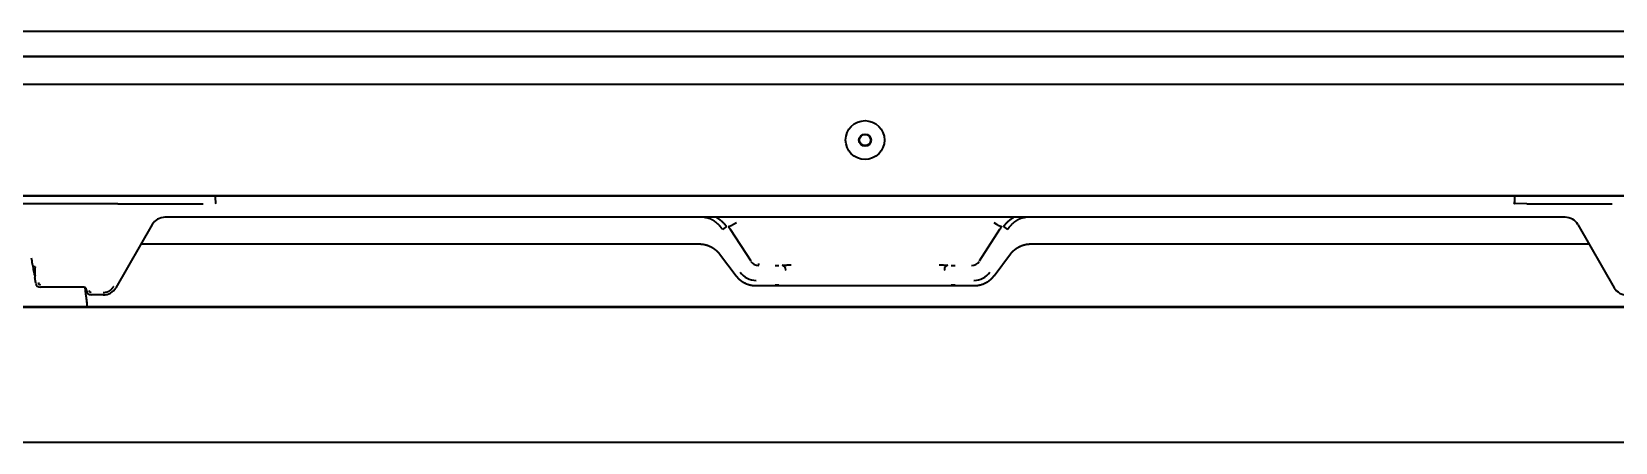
# Model space of a CAD drawing. Header units: inches. Extents: x 786 to 5755, y 618 to 5453.
# Drawn here: x 3652.4 to 3978.2, y 1340.1 to 1424.6 of the extents above; entities that cross this region are included whole.
import ezdxf

# ---------------------------------------------------------------- set-up
doc = ezdxf.new("R2010")
doc.units = ezdxf.units.IN
doc.layers.add('1', color=7, linetype='Continuous', true_color=0xffffff)
doc.layers.add('4', color=7, linetype='Continuous', true_color=0xffffff)

msp = doc.modelspace()

# ---------------------------------------------------------------- linework, layer by layer
at = {"layer": '1', "color": 7, "linetype": 'Continuous', "lineweight": 35}
for p, q in [((4254.25, 1424.64), (3454.9, 1424.64)), ((3495.92, 1419.6), (4151.86, 1419.6)), ((4200.14, 1413.72), (3454.9, 1413.72)), ((3822.74, 1402.23), (3822.74, 1402.27)), ((3508.16, 1390.9), (4200.21, 1390.9)), ((3508.17, 1390.82), (4161.98, 1390.82)), ((3677.26, 1384.92), (3669.76, 1371.92)), ((3967.92, 1386.42), (3679.86, 1386.42)), ((3970.52, 1384.92), (3978.02, 1371.92)), ((3652.66, 1376.51), (3652.62, 1376.78)), ((3653.27, 1372.88), (3653.11, 1373.99)), ((3653.28, 1372.89), (3653.12, 1374.03)), ((3663.18, 1372.02), (3654.26, 1372.02)), ((3663.6, 1370.63), (3663.42, 1371.96)), ((3663.6, 1370.71), (3663.43, 1371.95)), ((3663.6, 1370.71), (3663.6, 1370.71)), ((3663.6, 1370.63), (3663.6, 1370.63)), ((3663.67, 1371.59), (3663.71, 1371.28)), ((3667.16, 1370.42), (3664.7, 1370.42)), ((3593.81, 1368.07), (4053.97, 1368.07)), ((3594.3, 1367.94), (4053.48, 1367.94)), ((4055.84, 1340.07), (3591.94, 1340.07))]:
    msp.add_line(p, q, dxfattribs=at)
for radius in [4, 1.25, 1.15]:
    msp.add_circle((3823.89, 1402.31), radius, dxfattribs=at)
for centre, major_axis, ratio, start_param, end_param in [((3679.86, 1383.42), (1.5, -2.6), 0.999188, 2.618346, 3.66484), ((3967.92, 1383.42), (-1.5, -2.6), 0.999188, 2.618346, 3.66484), ((3652.46, 1376.78), (-0.42, 3), 0.051895, 4.705076, 5.116214), ((3652.77, 1376.51), (-0.28, 2), 0.051895, 1.563483, 3.125553), ((3654.26, 1373.02), (0.657, 0.756), 0.998931, 2.426537, 3.856648), ((3663.18, 1371.52), (0.171, 0.47), 0.99931, 5.201587, 6.632249), ((3667.16, 1373.42), (1.5, -2.6), 0.999188, 5.759938, 6.806432), ((3980.62, 1373.42), (-1.5, -2.6), 0.999188, 5.759938, 6.806432), ((3663.52, 1370.71), (-0.32, 2.25), 0.03458, 3.308435, 4.707523), ((3663.52, 1370.63), (-0.32, 2.25), 0.03458, 3.136727, 4.707523), ((3664.7, 1371.42), (0.342, 0.94), 0.99931, 2.059994, 3.490656), ((3663.1, 1368.27), (0, -0.75), 0.999379, 1.297745, 1.710337)]:
    msp.add_ellipse(centre, major_axis=major_axis, ratio=ratio, start_param=start_param, end_param=end_param, dxfattribs=at)
at = {"layer": '4', "color": 7, "linetype": 'Continuous', "lineweight": 35}
for p, q in [((3496.72, 1419.6), (4151.06, 1419.6)), ((3496.72, 1419.52), (4151.06, 1419.52)), ((3670.16, 1389.18), (3560.81, 1389.18)), ((3960.06, 1389.21), (3957.46, 1389.22)), ((3677.26, 1384.92), (3669.76, 1371.92)), ((3967.92, 1386.42), (3679.86, 1386.42)), ((3970.52, 1384.92), (3978.02, 1371.92)), ((3795.38, 1384.51), (3794.56, 1383.93)), ((3800.44, 1377.35), (3796.2, 1383.93)), ((3851.58, 1383.93), (3847.34, 1377.35)), ((3852.4, 1384.51), (3853.22, 1383.93)), ((3674.95, 1380.93), (3789.73, 1380.93)), ((3793.9, 1378.93), (3793.94, 1378.87)), ((3793.94, 1378.87), (3797.35, 1374.36)), ((3850.43, 1374.36), (3853.84, 1378.87)), ((3853.84, 1378.87), (3853.88, 1378.93)), ((3858.05, 1380.93), (3972.83, 1380.93)), ((3653.27, 1372.88), (3653.11, 1373.99)), ((3653.28, 1372.89), (3653.12, 1374.03)), ((3663.18, 1372.02), (3654.26, 1372.02)), ((3797.31, 1374.42), (3797.35, 1374.36)), ((3801.43, 1372.34), (3846.35, 1372.34)), ((3850.43, 1374.36), (3850.47, 1374.42)), ((3663.67, 1371.59), (3663.71, 1371.28)), ((3667.16, 1370.42), (3664.7, 1370.42))]:
    msp.add_line(p, q, dxfattribs=at)
for centre, start, end in [((3802.01, 1378.45), 215, 270), ((3845.77, 1378.45), 270, 325)]:
    msp.add_arc(centre, 1.97, start, end, dxfattribs=at)
for centre, major_axis, ratio, start_param, end_param in [((3670.16, 1396.21), (201.38, 0), 0.034899, 4.712389, 4.799708), ((3690.32, 1390.71), (0, 1.5), 0.087155, 1.570527, 3.106553), ((3940.16, 1382.32), (-198.38, 0), 0.034899, 4.625069, 4.625119), ((3957.46, 1390.71), (0, -1.5), 0.087155, 0.035043, 1.571059), ((3977.62, 1396.21), (201.38, 0), 0.034899, 4.62507, 4.712389), ((3679.86, 1383.42), (1.5, -2.6), 0.999188, 2.618346, 3.66484), ((3797.42, 1385.7), (1.64, 1.14), 0.14345, 3.176864, 4.613348), ((3850.36, 1385.7), (-1.64, 1.14), 0.14345, 1.669837, 3.106321), ((3795.62, 1384.73), (-0.701, 1), 0.028594, 3.76505, 4.517813), ((3852.16, 1384.73), (0.701, 1), 0.028594, 1.765373, 2.518135), ((3653.02, 1376.21), (-0.415, 0.28), 0.20114, 4.492465, 4.847247), ((3801.48, 1377.42), (-1.85, -3.55), 0.999226, 5.803537, 6.762834), ((3802.05, 1378.53), (0.04, 2), 0.027445, 3.177096, 3.785399), ((3805.37, 1376.52), (1, 0), 0.034921, 4.712389, 5.602344), ((3806.85, 1375.53), (0.036, -0.999), 0.722086, 1.544465, 3.091124), ((3808.66, 1375.47), (1.5, 0), 0.058201, 2.377941, 2.460752), ((3840.93, 1375.53), (-0.036, -0.999), 0.722086, 3.192061, 4.73872), ((3839.12, 1375.47), (1.5, 0), 0.058201, 0.680841, 0.763651), ((3842.41, 1376.52), (1, 0), 0.034921, 3.822434, 4.712389), ((3846.3, 1377.42), (1.85, -3.55), 0.999226, 5.803537, 6.762834), ((3654.27, 1373.03), (0.328, 0.378), 0.998931, 2.426537, 3.856648), ((3805.37, 1372.39), (1, 0), 0.034921, 0.680841, 1.570796), ((3842.41, 1372.39), (1, 0), 0.034921, 1.570796, 2.460752), ((3664.71, 1371.43), (0.171, 0.47), 0.99931, 2.059994, 3.490656)]:
    msp.add_ellipse(centre, major_axis=major_axis, ratio=ratio, start_param=start_param, end_param=end_param, dxfattribs=at)
msp.add_rational_spline([(3957.45, 1389.22), (3957.52, 1389.25), (3957.58, 1389.86), (3957.59, 1390.71)], [1, 0.812862429561, 0.812862429561, 1], degree=3, dxfattribs=at)
for points in [[(3794.56, 1383.93), (3794.18, 1384.48), (3793.26, 1385.37), (3792.25, 1386.02), (3791.24, 1386.35), (3790.77, 1386.35)], [(3857, 1386.35), (3856.54, 1386.35), (3855.53, 1386.02), (3854.52, 1385.38), (3853.6, 1384.48), (3853.22, 1383.93)], [(3667.15, 1370.93), (3667.48, 1370.93), (3668.12, 1371.1), (3668.69, 1371.43), (3669.15, 1371.9), (3669.32, 1372.18)]]:
    msp.add_open_spline(points, degree=2, dxfattribs=at)
for points, knots in [([(3793.28, 1386.43), (3793.3, 1386.42), (3793.32, 1386.41), (3793.36, 1386.38), (3793.4, 1386.36), (3793.44, 1386.33), (3793.48, 1386.31), (3793.53, 1386.28), (3793.57, 1386.25), (3793.61, 1386.23), (3793.65, 1386.2), (3793.7, 1386.17), (3793.74, 1386.14), (3793.79, 1386.11), (3793.83, 1386.07), (3793.88, 1386.04), (3793.92, 1386.01), (3793.97, 1385.97), (3794.02, 1385.94), (3794.06, 1385.9), (3794.11, 1385.86), (3794.16, 1385.82), (3794.21, 1385.78), (3794.25, 1385.74), (3794.3, 1385.7), (3794.35, 1385.66), (3794.4, 1385.61), (3794.45, 1385.57), (3794.5, 1385.52), (3794.55, 1385.48), (3794.59, 1385.43), (3794.64, 1385.38), (3794.69, 1385.33), (3794.74, 1385.28), (3794.79, 1385.23), (3794.84, 1385.17), (3794.89, 1385.12), (3794.94, 1385.06), (3794.99, 1385), (3795.04, 1384.95), (3795.09, 1384.89), (3795.13, 1384.83), (3795.18, 1384.76), (3795.23, 1384.7), (3795.28, 1384.64), (3795.33, 1384.57), (3795.36, 1384.53), (3795.38, 1384.51)], [0, 0, 0, 0, 0.014471, 0.030661, 0.047138, 0.063902, 0.080954, 0.098293, 0.11592, 0.133834, 0.152037, 0.170527, 0.189306, 0.208374, 0.227729, 0.247374, 0.267307, 0.287529, 0.30804, 0.32884, 0.34993, 0.371308, 0.392976, 0.414934, 0.437181, 0.459717, 0.482544, 0.50566, 0.529065, 0.552761, 0.576747, 0.601023, 0.625588, 0.650444, 0.675591, 0.701027, 0.726754, 0.752771, 0.779079, 0.805677, 0.832565, 0.859744, 0.887214, 0.914975, 0.943026, 0.971367, 1, 1, 1, 1]), ([(3852.4, 1384.51), (3852.41, 1384.52), (3852.43, 1384.54), (3852.45, 1384.57), (3852.47, 1384.6), (3852.5, 1384.63), (3852.52, 1384.66), (3852.54, 1384.69), (3852.57, 1384.72), (3852.59, 1384.75), (3852.61, 1384.78), (3852.63, 1384.81), (3852.66, 1384.84), (3852.68, 1384.87), (3852.7, 1384.9), (3852.73, 1384.93), (3852.75, 1384.96), (3852.78, 1384.99), (3852.8, 1385.01), (3852.82, 1385.04), (3852.85, 1385.07), (3852.87, 1385.09), (3852.89, 1385.12), (3852.92, 1385.15), (3852.94, 1385.17), (3852.96, 1385.2), (3852.99, 1385.22), (3853.01, 1385.25), (3853.03, 1385.27), (3853.06, 1385.3), (3853.08, 1385.32), (3853.11, 1385.35), (3853.13, 1385.37), (3853.15, 1385.4), (3853.18, 1385.42), (3853.2, 1385.44), (3853.22, 1385.47), (3853.25, 1385.49), (3853.27, 1385.51), (3853.29, 1385.53), (3853.32, 1385.55), (3853.34, 1385.58), (3853.36, 1385.6), (3853.39, 1385.62), (3853.41, 1385.64), (3853.43, 1385.66), (3853.46, 1385.68), (3853.48, 1385.7), (3853.5, 1385.72), (3853.53, 1385.74), (3853.55, 1385.76), (3853.57, 1385.78), (3853.59, 1385.8), (3853.62, 1385.82), (3853.64, 1385.84), (3853.66, 1385.86), (3853.69, 1385.87), (3853.71, 1385.89), (3853.73, 1385.91), (3853.75, 1385.93), (3853.78, 1385.95), (3853.8, 1385.96), (3853.82, 1385.98), (3853.84, 1386), (3853.86, 1386.01), (3853.89, 1386.03), (3853.91, 1386.05), (3853.93, 1386.06), (3853.95, 1386.08), (3853.97, 1386.09), (3853.99, 1386.11), (3854.02, 1386.12), (3854.04, 1386.14), (3854.06, 1386.15), (3854.08, 1386.17), (3854.1, 1386.18), (3854.12, 1386.2), (3854.14, 1386.21), (3854.16, 1386.22), (3854.18, 1386.24), (3854.21, 1386.25), (3854.23, 1386.26), (3854.25, 1386.28), (3854.27, 1386.29), (3854.29, 1386.3), (3854.31, 1386.31), (3854.33, 1386.33), (3854.35, 1386.34), (3854.37, 1386.35), (3854.39, 1386.36), (3854.41, 1386.37), (3854.42, 1386.39), (3854.44, 1386.4), (3854.46, 1386.41), (3854.48, 1386.42), (3854.49, 1386.42), (3854.49, 1386.42)], [0, 0, 0, 0, 0.013775, 0.027483, 0.041124, 0.054698, 0.068206, 0.081647, 0.095021, 0.108328, 0.121568, 0.134742, 0.147849, 0.160889, 0.173862, 0.186769, 0.199609, 0.212382, 0.225088, 0.237728, 0.2503, 0.262807, 0.275246, 0.287619, 0.299925, 0.312164, 0.324337, 0.336443, 0.348482, 0.360454, 0.37236, 0.384199, 0.395972, 0.407678, 0.419317, 0.43089, 0.442396, 0.453835, 0.465208, 0.476514, 0.487753, 0.498926, 0.510032, 0.521072, 0.532045, 0.542952, 0.553792, 0.564565, 0.575272, 0.585913, 0.596487, 0.606994, 0.617435, 0.627809, 0.638117, 0.648358, 0.658533, 0.668642, 0.678684, 0.68866, 0.698569, 0.708411, 0.718188, 0.727898, 0.737541, 0.747119, 0.75663, 0.766074, 0.775452, 0.784764, 0.79401, 0.803189, 0.812302, 0.821349, 0.830329, 0.839244, 0.848092, 0.856874, 0.865589, 0.874239, 0.882822, 0.891339, 0.899791, 0.908176, 0.916495, 0.924747, 0.932934, 0.941055, 0.94911, 0.957099, 0.965022, 0.972878, 0.980669, 0.988395, 0.996054, 1, 1, 1, 1]), ([(3789.73, 1380.93), (3789.74, 1380.93), (3789.76, 1380.93), (3789.78, 1380.93), (3789.81, 1380.93), (3789.83, 1380.93), (3789.86, 1380.93), (3789.88, 1380.93), (3789.91, 1380.92), (3789.93, 1380.92), (3789.95, 1380.92), (3789.98, 1380.92), (3790, 1380.92), (3790.03, 1380.92), (3790.05, 1380.92), (3790.08, 1380.92), (3790.1, 1380.91), (3790.13, 1380.91), (3790.15, 1380.91), (3790.18, 1380.91), (3790.2, 1380.91), (3790.23, 1380.9), (3790.25, 1380.9), (3790.27, 1380.9), (3790.3, 1380.9), (3790.32, 1380.89), (3790.35, 1380.89), (3790.37, 1380.89), (3790.4, 1380.89), (3790.42, 1380.88), (3790.45, 1380.88), (3790.47, 1380.88), (3790.5, 1380.87), (3790.52, 1380.87), (3790.55, 1380.87), (3790.57, 1380.86), (3790.6, 1380.86), (3790.62, 1380.85), (3790.64, 1380.85), (3790.67, 1380.85), (3790.69, 1380.84), (3790.72, 1380.84), (3790.74, 1380.83), (3790.77, 1380.83), (3790.79, 1380.82), (3790.82, 1380.82), (3790.84, 1380.81), (3790.87, 1380.81), (3790.89, 1380.8), (3790.91, 1380.8), (3790.94, 1380.79), (3790.96, 1380.78), (3790.99, 1380.78), (3791.01, 1380.77), (3791.04, 1380.77), (3791.06, 1380.76), (3791.09, 1380.75), (3791.11, 1380.75), (3791.13, 1380.74), (3791.16, 1380.74), (3791.18, 1380.73), (3791.21, 1380.72), (3791.23, 1380.71), (3791.26, 1380.71), (3791.28, 1380.7), (3791.3, 1380.69), (3791.33, 1380.69), (3791.35, 1380.68), (3791.38, 1380.67), (3791.4, 1380.66), (3791.42, 1380.65), (3791.45, 1380.65), (3791.47, 1380.64), (3791.5, 1380.63), (3791.52, 1380.62), (3791.54, 1380.61), (3791.57, 1380.61), (3791.59, 1380.6), (3791.62, 1380.59), (3791.64, 1380.58), (3791.66, 1380.57), (3791.69, 1380.56), (3791.71, 1380.55), (3791.73, 1380.54), (3791.76, 1380.53), (3791.78, 1380.52), (3791.8, 1380.51), (3791.83, 1380.5), (3791.85, 1380.49), (3791.87, 1380.48), (3791.9, 1380.47), (3791.92, 1380.46), (3791.94, 1380.45), (3791.97, 1380.44), (3791.99, 1380.43), (3792.01, 1380.42), (3792.04, 1380.41), (3792.07, 1380.39), (3792.11, 1380.37), (3792.16, 1380.35), (3792.21, 1380.32), (3792.26, 1380.3), (3792.31, 1380.27), (3792.36, 1380.24), (3792.41, 1380.21), (3792.46, 1380.19), (3792.51, 1380.16), (3792.56, 1380.13), (3792.61, 1380.1), (3792.65, 1380.06), (3792.7, 1380.03), (3792.75, 1380), (3792.8, 1379.97), (3792.85, 1379.93), (3792.89, 1379.9), (3792.94, 1379.86), (3792.99, 1379.83), (3793.04, 1379.79), (3793.08, 1379.75), (3793.13, 1379.72), (3793.17, 1379.68), (3793.22, 1379.64), (3793.27, 1379.6), (3793.31, 1379.56), (3793.35, 1379.52), (3793.4, 1379.48), (3793.44, 1379.44), (3793.49, 1379.39), (3793.53, 1379.35), (3793.57, 1379.3), (3793.61, 1379.26), (3793.66, 1379.21), (3793.7, 1379.17), (3793.74, 1379.12), (3793.78, 1379.07), (3793.82, 1379.03), (3793.86, 1378.98), (3793.88, 1378.95), (3793.9, 1378.93)], [0, 0, 0, 0, 0.003864, 0.007731, 0.011602, 0.015475, 0.019353, 0.023234, 0.02712, 0.03101, 0.034906, 0.038806, 0.042712, 0.046623, 0.050541, 0.054465, 0.058395, 0.062333, 0.066277, 0.070229, 0.074188, 0.078155, 0.082131, 0.086115, 0.090107, 0.094109, 0.09812, 0.10214, 0.106171, 0.110211, 0.114261, 0.118322, 0.122394, 0.126477, 0.130571, 0.134676, 0.138794, 0.142923, 0.147065, 0.151219, 0.155385, 0.159565, 0.163758, 0.167964, 0.172184, 0.176417, 0.180665, 0.184927, 0.189204, 0.193495, 0.197801, 0.202122, 0.206459, 0.210811, 0.215179, 0.219562, 0.223962, 0.228379, 0.232811, 0.237261, 0.241727, 0.246211, 0.250712, 0.25523, 0.259766, 0.26432, 0.268892, 0.273482, 0.27809, 0.282717, 0.287363, 0.292027, 0.296711, 0.301413, 0.306135, 0.310877, 0.315638, 0.320419, 0.32522, 0.330041, 0.334883, 0.339745, 0.344627, 0.34953, 0.354454, 0.359399, 0.364366, 0.369353, 0.374362, 0.379392, 0.384444, 0.389518, 0.394614, 0.399732, 0.404872, 0.410034, 0.415219, 0.420426, 0.431876, 0.443469, 0.455209, 0.467096, 0.479131, 0.491315, 0.503649, 0.516135, 0.528772, 0.541563, 0.554508, 0.567608, 0.580863, 0.594275, 0.607845, 0.621572, 0.635458, 0.649503, 0.663709, 0.678075, 0.692603, 0.707293, 0.722145, 0.737161, 0.75234, 0.767683, 0.783192, 0.798865, 0.814704, 0.83071, 0.846882, 0.863221, 0.879728, 0.896403, 0.913246, 0.930258, 0.947439, 0.964789, 0.982309, 1, 1, 1, 1]), ([(3853.88, 1378.93), (3853.89, 1378.94), (3853.9, 1378.96), (3853.92, 1378.98), (3853.95, 1379.01), (3853.97, 1379.03), (3853.99, 1379.06), (3854.01, 1379.08), (3854.03, 1379.11), (3854.05, 1379.13), (3854.07, 1379.16), (3854.1, 1379.18), (3854.12, 1379.21), (3854.14, 1379.23), (3854.16, 1379.26), (3854.19, 1379.28), (3854.21, 1379.3), (3854.23, 1379.33), (3854.25, 1379.35), (3854.28, 1379.37), (3854.3, 1379.4), (3854.32, 1379.42), (3854.35, 1379.44), (3854.37, 1379.47), (3854.39, 1379.49), (3854.42, 1379.51), (3854.44, 1379.53), (3854.46, 1379.55), (3854.49, 1379.58), (3854.51, 1379.6), (3854.54, 1379.62), (3854.56, 1379.64), (3854.58, 1379.66), (3854.61, 1379.68), (3854.63, 1379.7), (3854.66, 1379.72), (3854.68, 1379.74), (3854.71, 1379.76), (3854.73, 1379.78), (3854.76, 1379.8), (3854.78, 1379.82), (3854.81, 1379.84), (3854.83, 1379.86), (3854.86, 1379.88), (3854.88, 1379.9), (3854.91, 1379.91), (3854.93, 1379.93), (3854.96, 1379.95), (3854.98, 1379.97), (3855.01, 1379.99), (3855.04, 1380), (3855.06, 1380.02), (3855.09, 1380.04), (3855.11, 1380.06), (3855.14, 1380.07), (3855.16, 1380.09), (3855.19, 1380.11), (3855.22, 1380.12), (3855.24, 1380.14), (3855.27, 1380.15), (3855.3, 1380.17), (3855.32, 1380.19), (3855.35, 1380.2), (3855.37, 1380.22), (3855.4, 1380.23), (3855.43, 1380.25), (3855.45, 1380.26), (3855.48, 1380.28), (3855.51, 1380.29), (3855.53, 1380.3), (3855.56, 1380.32), (3855.59, 1380.33), (3855.61, 1380.35), (3855.64, 1380.36), (3855.67, 1380.37), (3855.69, 1380.39), (3855.72, 1380.4), (3855.76, 1380.42), (3855.8, 1380.44), (3855.85, 1380.46), (3855.89, 1380.48), (3855.93, 1380.49), (3855.97, 1380.51), (3856.01, 1380.53), (3856.06, 1380.55), (3856.1, 1380.56), (3856.14, 1380.58), (3856.19, 1380.6), (3856.23, 1380.61), (3856.27, 1380.63), (3856.32, 1380.64), (3856.36, 1380.66), (3856.4, 1380.67), (3856.45, 1380.68), (3856.49, 1380.7), (3856.53, 1380.71), (3856.58, 1380.72), (3856.62, 1380.74), (3856.67, 1380.75), (3856.71, 1380.76), (3856.75, 1380.77), (3856.8, 1380.78), (3856.84, 1380.79), (3856.89, 1380.8), (3856.93, 1380.81), (3856.98, 1380.82), (3857.02, 1380.83), (3857.07, 1380.84), (3857.11, 1380.85), (3857.15, 1380.85), (3857.2, 1380.86), (3857.24, 1380.87), (3857.29, 1380.87), (3857.33, 1380.88), (3857.38, 1380.89), (3857.42, 1380.89), (3857.47, 1380.9), (3857.51, 1380.9), (3857.56, 1380.91), (3857.6, 1380.91), (3857.65, 1380.91), (3857.69, 1380.92), (3857.73, 1380.92), (3857.78, 1380.92), (3857.82, 1380.92), (3857.87, 1380.92), (3857.91, 1380.93), (3857.96, 1380.93), (3858, 1380.93), (3858.03, 1380.93), (3858.05, 1380.93)], [0, 0, 0, 0, 0.009454, 0.018859, 0.028216, 0.037525, 0.046785, 0.055998, 0.065162, 0.074278, 0.083346, 0.092366, 0.101338, 0.110263, 0.119139, 0.127968, 0.13675, 0.145483, 0.154169, 0.162808, 0.171399, 0.179943, 0.18844, 0.19689, 0.205292, 0.213647, 0.221956, 0.230217, 0.238432, 0.2466, 0.254721, 0.262796, 0.270824, 0.278806, 0.286741, 0.29463, 0.302473, 0.31027, 0.318021, 0.325726, 0.333385, 0.340999, 0.348567, 0.356089, 0.363566, 0.370998, 0.378385, 0.385726, 0.393023, 0.400274, 0.407481, 0.414643, 0.421761, 0.428834, 0.435863, 0.442848, 0.449789, 0.456686, 0.463539, 0.470348, 0.477114, 0.483837, 0.490516, 0.497152, 0.503745, 0.510296, 0.516804, 0.523269, 0.529692, 0.536073, 0.542412, 0.548709, 0.554965, 0.561179, 0.567351, 0.573483, 0.579574, 0.588988, 0.598328, 0.607596, 0.616792, 0.625916, 0.63497, 0.643953, 0.652868, 0.661715, 0.670494, 0.679207, 0.687854, 0.696437, 0.704956, 0.713412, 0.721807, 0.73014, 0.738414, 0.74663, 0.754787, 0.762889, 0.770934, 0.778926, 0.786864, 0.79475, 0.802586, 0.810372, 0.81811, 0.825801, 0.833446, 0.841047, 0.848605, 0.856121, 0.863597, 0.871034, 0.878434, 0.885798, 0.893127, 0.900424, 0.907689, 0.914924, 0.922131, 0.929311, 0.936466, 0.943597, 0.950707, 0.957796, 0.964867, 0.97192, 0.978959, 0.985984, 0.992997, 1, 1, 1, 1]), ([(3653.16, 1376.23), (3653.16, 1376.23), (3653.16, 1376.22), (3653.16, 1376.2), (3653.15, 1376.19), (3653.15, 1376.18), (3653.15, 1376.16), (3653.14, 1376.14), (3653.14, 1376.13), (3653.14, 1376.11), (3653.13, 1376.09), (3653.13, 1376.08), (3653.13, 1376.06), (3653.13, 1376.04), (3653.12, 1376.02), (3653.12, 1376), (3653.12, 1375.98), (3653.12, 1375.96), (3653.11, 1375.93), (3653.11, 1375.91), (3653.11, 1375.89), (3653.11, 1375.87), (3653.11, 1375.84), (3653.1, 1375.82), (3653.1, 1375.79), (3653.1, 1375.77), (3653.1, 1375.74), (3653.1, 1375.71), (3653.1, 1375.68), (3653.1, 1375.66), (3653.1, 1375.63), (3653.1, 1375.6), (3653.09, 1375.57), (3653.09, 1375.54), (3653.09, 1375.51), (3653.09, 1375.48), (3653.09, 1375.44), (3653.09, 1375.41), (3653.09, 1375.38), (3653.09, 1375.34), (3653.09, 1375.31), (3653.09, 1375.28), (3653.09, 1375.24), (3653.09, 1375.2), (3653.09, 1375.17), (3653.1, 1375.13), (3653.1, 1375.09), (3653.1, 1375.05), (3653.1, 1375.02), (3653.1, 1374.98), (3653.1, 1374.94), (3653.1, 1374.9), (3653.1, 1374.86), (3653.11, 1374.81), (3653.11, 1374.77), (3653.11, 1374.73), (3653.11, 1374.69), (3653.12, 1374.64), (3653.12, 1374.6), (3653.12, 1374.57), (3653.12, 1374.55)], [0, 0, 0, 0, 0.007938, 0.016188, 0.024751, 0.03363, 0.042826, 0.05234, 0.062174, 0.072328, 0.082805, 0.093604, 0.104726, 0.116174, 0.127946, 0.140044, 0.152468, 0.16522, 0.178298, 0.191705, 0.20544, 0.219505, 0.233898, 0.248621, 0.263674, 0.279057, 0.294771, 0.310815, 0.327191, 0.343898, 0.360936, 0.378307, 0.396009, 0.414044, 0.432411, 0.45111, 0.470142, 0.489507, 0.509206, 0.529237, 0.549602, 0.5703, 0.591331, 0.612697, 0.634396, 0.656429, 0.678796, 0.701497, 0.724532, 0.747902, 0.771606, 0.795644, 0.820017, 0.844725, 0.869767, 0.895144, 0.920855, 0.946902, 0.973284, 1, 1, 1, 1]), ([(3806.85, 1376.53), (3806.86, 1376.53), (3806.87, 1376.53), (3806.89, 1376.53), (3806.91, 1376.53), (3806.92, 1376.53), (3806.94, 1376.53), (3806.96, 1376.53), (3806.98, 1376.54), (3807, 1376.54), (3807.02, 1376.54), (3807.04, 1376.54), (3807.06, 1376.54), (3807.08, 1376.54), (3807.1, 1376.54), (3807.12, 1376.54), (3807.14, 1376.54), (3807.16, 1376.55), (3807.19, 1376.55), (3807.21, 1376.55), (3807.23, 1376.55), (3807.25, 1376.55), (3807.27, 1376.55), (3807.29, 1376.55), (3807.32, 1376.56), (3807.34, 1376.56), (3807.36, 1376.56), (3807.38, 1376.56), (3807.4, 1376.56), (3807.43, 1376.56), (3807.45, 1376.57), (3807.47, 1376.57), (3807.5, 1376.57), (3807.52, 1376.57), (3807.54, 1376.57), (3807.57, 1376.57), (3807.59, 1376.58), (3807.61, 1376.58), (3807.64, 1376.58), (3807.66, 1376.58), (3807.69, 1376.58), (3807.72, 1376.58), (3807.77, 1376.59), (3807.83, 1376.59), (3807.88, 1376.59), (3807.94, 1376.6), (3808, 1376.6), (3808.06, 1376.6), (3808.12, 1376.61), (3808.18, 1376.61), (3808.24, 1376.61), (3808.29, 1376.61), (3808.35, 1376.61), (3808.41, 1376.61), (3808.47, 1376.62), (3808.53, 1376.62), (3808.59, 1376.62), (3808.63, 1376.62), (3808.66, 1376.62)], [0, 0, 0, 0, 0.011809, 0.023641, 0.035496, 0.047376, 0.059281, 0.071214, 0.083174, 0.095162, 0.107181, 0.11923, 0.13131, 0.143423, 0.15557, 0.167752, 0.179968, 0.192222, 0.204512, 0.216841, 0.229209, 0.241617, 0.254066, 0.266556, 0.27909, 0.291667, 0.304288, 0.316955, 0.329668, 0.342428, 0.355235, 0.368091, 0.380996, 0.393952, 0.406959, 0.420017, 0.433128, 0.446292, 0.45951, 0.472782, 0.48611, 0.499495, 0.530575, 0.561639, 0.592696, 0.623755, 0.654827, 0.685919, 0.717042, 0.748203, 0.779414, 0.810681, 0.842016, 0.873426, 0.904921, 0.936509, 0.968199, 1, 1, 1, 1]), ([(3839.12, 1376.62), (3839.14, 1376.62), (3839.16, 1376.62), (3839.19, 1376.62), (3839.22, 1376.62), (3839.25, 1376.62), (3839.28, 1376.62), (3839.31, 1376.62), (3839.34, 1376.62), (3839.38, 1376.61), (3839.41, 1376.61), (3839.44, 1376.61), (3839.47, 1376.61), (3839.5, 1376.61), (3839.53, 1376.61), (3839.56, 1376.61), (3839.59, 1376.61), (3839.62, 1376.61), (3839.65, 1376.61), (3839.68, 1376.61), (3839.71, 1376.6), (3839.74, 1376.6), (3839.77, 1376.6), (3839.79, 1376.6), (3839.82, 1376.6), (3839.85, 1376.6), (3839.88, 1376.6), (3839.91, 1376.59), (3839.94, 1376.59), (3839.97, 1376.59), (3839.99, 1376.59), (3840.02, 1376.59), (3840.05, 1376.59), (3840.08, 1376.58), (3840.1, 1376.58), (3840.13, 1376.58), (3840.16, 1376.58), (3840.19, 1376.58), (3840.21, 1376.58), (3840.24, 1376.57), (3840.27, 1376.57), (3840.29, 1376.57), (3840.32, 1376.57), (3840.34, 1376.57), (3840.37, 1376.56), (3840.4, 1376.56), (3840.42, 1376.56), (3840.45, 1376.56), (3840.47, 1376.56), (3840.5, 1376.55), (3840.52, 1376.55), (3840.55, 1376.55), (3840.57, 1376.55), (3840.6, 1376.55), (3840.62, 1376.55), (3840.65, 1376.54), (3840.67, 1376.54), (3840.7, 1376.54), (3840.72, 1376.54), (3840.74, 1376.54), (3840.77, 1376.54), (3840.79, 1376.54), (3840.81, 1376.54), (3840.84, 1376.53), (3840.86, 1376.53), (3840.88, 1376.53), (3840.91, 1376.53), (3840.92, 1376.53), (3840.93, 1376.53)], [0, 0, 0, 0, 0.016714, 0.033356, 0.049926, 0.066425, 0.082854, 0.099215, 0.115509, 0.131735, 0.147897, 0.163993, 0.180026, 0.195997, 0.211906, 0.227756, 0.243546, 0.259278, 0.274953, 0.290573, 0.306138, 0.321649, 0.337109, 0.352517, 0.367876, 0.383186, 0.398449, 0.413666, 0.428838, 0.443966, 0.459052, 0.474098, 0.489103, 0.50407, 0.519, 0.533894, 0.548754, 0.563581, 0.578376, 0.593141, 0.607877, 0.622586, 0.637268, 0.651925, 0.666559, 0.681172, 0.695763, 0.710336, 0.72489, 0.739429, 0.753953, 0.768463, 0.782962, 0.797449, 0.811928, 0.8264, 0.840865, 0.855326, 0.869783, 0.884239, 0.898695, 0.913152, 0.927611, 0.942075, 0.956544, 0.97102, 0.985505, 1, 1, 1, 1]), ([(3653.12, 1374.55), (3653.12, 1374.55), (3653.12, 1374.54), (3653.12, 1374.52), (3653.12, 1374.5), (3653.12, 1374.48), (3653.12, 1374.47), (3653.12, 1374.45), (3653.12, 1374.43), (3653.13, 1374.42), (3653.13, 1374.4), (3653.13, 1374.38), (3653.13, 1374.37), (3653.12, 1374.35), (3653.12, 1374.33), (3653.12, 1374.32), (3653.12, 1374.3), (3653.12, 1374.29), (3653.12, 1374.27), (3653.12, 1374.26), (3653.12, 1374.24), (3653.12, 1374.23), (3653.12, 1374.21), (3653.12, 1374.19), (3653.12, 1374.17), (3653.12, 1374.15), (3653.12, 1374.13), (3653.12, 1374.12), (3653.12, 1374.1), (3653.12, 1374.09), (3653.12, 1374.08), (3653.12, 1374.06), (3653.12, 1374.05), (3653.12, 1374.04), (3653.12, 1374.03), (3653.12, 1374.03)], [0, 0, 0, 0, 0.030341, 0.060436, 0.090291, 0.119914, 0.149311, 0.178489, 0.207455, 0.236216, 0.264781, 0.293156, 0.321349, 0.349368, 0.377222, 0.404918, 0.432465, 0.459872, 0.487146, 0.514297, 0.541333, 0.568264, 0.607328, 0.645261, 0.682097, 0.717873, 0.752627, 0.786404, 0.819251, 0.851219, 0.882365, 0.912748, 0.942435, 0.971494, 1, 1, 1, 1]), ([(3797.31, 1374.42), (3797.32, 1374.41), (3797.33, 1374.39), (3797.35, 1374.36), (3797.37, 1374.33), (3797.4, 1374.31), (3797.42, 1374.28), (3797.44, 1374.25), (3797.46, 1374.22), (3797.48, 1374.2), (3797.51, 1374.17), (3797.53, 1374.14), (3797.55, 1374.12), (3797.57, 1374.09), (3797.6, 1374.06), (3797.62, 1374.04), (3797.64, 1374.01), (3797.67, 1373.99), (3797.69, 1373.96), (3797.72, 1373.94), (3797.74, 1373.91), (3797.76, 1373.88), (3797.79, 1373.86), (3797.81, 1373.84), (3797.84, 1373.81), (3797.86, 1373.79), (3797.89, 1373.76), (3797.91, 1373.74), (3797.94, 1373.72), (3797.96, 1373.69), (3797.99, 1373.67), (3798.01, 1373.65), (3798.04, 1373.62), (3798.06, 1373.6), (3798.09, 1373.58), (3798.12, 1373.56), (3798.14, 1373.53), (3798.17, 1373.51), (3798.2, 1373.49), (3798.22, 1373.47), (3798.25, 1373.45), (3798.28, 1373.43), (3798.3, 1373.41), (3798.33, 1373.39), (3798.36, 1373.37), (3798.38, 1373.35), (3798.41, 1373.33), (3798.44, 1373.31), (3798.47, 1373.29), (3798.49, 1373.27), (3798.52, 1373.25), (3798.55, 1373.23), (3798.58, 1373.21), (3798.61, 1373.19), (3798.63, 1373.17), (3798.66, 1373.15), (3798.69, 1373.14), (3798.72, 1373.12), (3798.75, 1373.1), (3798.78, 1373.08), (3798.8, 1373.07), (3798.83, 1373.05), (3798.86, 1373.03), (3798.89, 1373.02), (3798.92, 1373), (3798.95, 1372.98), (3798.98, 1372.97), (3799.01, 1372.95), (3799.04, 1372.94), (3799.07, 1372.92), (3799.09, 1372.91), (3799.12, 1372.89), (3799.15, 1372.88), (3799.18, 1372.86), (3799.21, 1372.85), (3799.24, 1372.83), (3799.27, 1372.82), (3799.3, 1372.81), (3799.33, 1372.79), (3799.36, 1372.78), (3799.39, 1372.77), (3799.42, 1372.75), (3799.45, 1372.74), (3799.48, 1372.73), (3799.51, 1372.72), (3799.54, 1372.7), (3799.57, 1372.69), (3799.6, 1372.68), (3799.63, 1372.67), (3799.66, 1372.66), (3799.69, 1372.65), (3799.72, 1372.64), (3799.75, 1372.63), (3799.78, 1372.62), (3799.82, 1372.61), (3799.85, 1372.6), (3799.88, 1372.59), (3799.91, 1372.58), (3799.94, 1372.57), (3799.97, 1372.56), (3800, 1372.55), (3800.03, 1372.54), (3800.06, 1372.53), (3800.09, 1372.52), (3800.12, 1372.51), (3800.15, 1372.51), (3800.18, 1372.5), (3800.21, 1372.49), (3800.24, 1372.48), (3800.27, 1372.48), (3800.31, 1372.47), (3800.34, 1372.46), (3800.37, 1372.46), (3800.4, 1372.45), (3800.43, 1372.44), (3800.46, 1372.44), (3800.49, 1372.43), (3800.52, 1372.43), (3800.55, 1372.42), (3800.58, 1372.42), (3800.61, 1372.41), (3800.64, 1372.41), (3800.67, 1372.4), (3800.7, 1372.4), (3800.74, 1372.39), (3800.77, 1372.39), (3800.8, 1372.38), (3800.83, 1372.38), (3800.86, 1372.38), (3800.89, 1372.37), (3800.92, 1372.37), (3800.95, 1372.37), (3800.98, 1372.36), (3801.01, 1372.36), (3801.04, 1372.36), (3801.07, 1372.36), (3801.1, 1372.36), (3801.13, 1372.35), (3801.16, 1372.35), (3801.19, 1372.35), (3801.22, 1372.35), (3801.25, 1372.35), (3801.28, 1372.35), (3801.31, 1372.35), (3801.34, 1372.35), (3801.37, 1372.35), (3801.4, 1372.34), (3801.42, 1372.34), (3801.43, 1372.34)], [0, 0, 0, 0, 0.008172, 0.016323, 0.024452, 0.03256, 0.040646, 0.04871, 0.056753, 0.064775, 0.072776, 0.080755, 0.088713, 0.09665, 0.104566, 0.112461, 0.120335, 0.128188, 0.13602, 0.143831, 0.151622, 0.159392, 0.167141, 0.17487, 0.182579, 0.190267, 0.197934, 0.205582, 0.213209, 0.220816, 0.228403, 0.23597, 0.243517, 0.251044, 0.258551, 0.266038, 0.273506, 0.280954, 0.288383, 0.295792, 0.303181, 0.310552, 0.317903, 0.325235, 0.332547, 0.339841, 0.347116, 0.354371, 0.361608, 0.368826, 0.376026, 0.383207, 0.390369, 0.397513, 0.404638, 0.411746, 0.418835, 0.425905, 0.432958, 0.439993, 0.44701, 0.454009, 0.46099, 0.467954, 0.4749, 0.481829, 0.48874, 0.495634, 0.502511, 0.509371, 0.516213, 0.523039, 0.529848, 0.53664, 0.543415, 0.550174, 0.556916, 0.563642, 0.570352, 0.577045, 0.583722, 0.590383, 0.597028, 0.603658, 0.610272, 0.61687, 0.623452, 0.630019, 0.636571, 0.643107, 0.649629, 0.656135, 0.662627, 0.669103, 0.675565, 0.682012, 0.688445, 0.694863, 0.701267, 0.707657, 0.714033, 0.720395, 0.726743, 0.733077, 0.739398, 0.745705, 0.751999, 0.758279, 0.764546, 0.770801, 0.777042, 0.78327, 0.789486, 0.795689, 0.80188, 0.808058, 0.814224, 0.820378, 0.82652, 0.83265, 0.838769, 0.844875, 0.850971, 0.857055, 0.863127, 0.869189, 0.87524, 0.881279, 0.887308, 0.893327, 0.899335, 0.905332, 0.91132, 0.917297, 0.923265, 0.929222, 0.93517, 0.941109, 0.947038, 0.952958, 0.958869, 0.96477, 0.970663, 0.976547, 0.982423, 0.98829, 0.994149, 1, 1, 1, 1]), ([(3846.35, 1372.34), (3846.36, 1372.34), (3846.38, 1372.34), (3846.41, 1372.35), (3846.44, 1372.35), (3846.47, 1372.35), (3846.5, 1372.35), (3846.53, 1372.35), (3846.56, 1372.35), (3846.59, 1372.35), (3846.62, 1372.35), (3846.65, 1372.35), (3846.68, 1372.36), (3846.71, 1372.36), (3846.74, 1372.36), (3846.77, 1372.36), (3846.8, 1372.36), (3846.83, 1372.37), (3846.86, 1372.37), (3846.89, 1372.37), (3846.92, 1372.38), (3846.95, 1372.38), (3846.98, 1372.38), (3847.01, 1372.39), (3847.04, 1372.39), (3847.07, 1372.4), (3847.11, 1372.4), (3847.14, 1372.41), (3847.17, 1372.41), (3847.2, 1372.42), (3847.23, 1372.42), (3847.26, 1372.43), (3847.29, 1372.43), (3847.32, 1372.44), (3847.35, 1372.44), (3847.38, 1372.45), (3847.41, 1372.46), (3847.44, 1372.46), (3847.47, 1372.47), (3847.5, 1372.48), (3847.54, 1372.48), (3847.57, 1372.49), (3847.6, 1372.5), (3847.63, 1372.51), (3847.66, 1372.51), (3847.69, 1372.52), (3847.72, 1372.53), (3847.75, 1372.54), (3847.78, 1372.55), (3847.81, 1372.56), (3847.84, 1372.57), (3847.87, 1372.58), (3847.9, 1372.59), (3847.93, 1372.6), (3847.96, 1372.61), (3847.99, 1372.62), (3848.03, 1372.63), (3848.06, 1372.64), (3848.09, 1372.65), (3848.12, 1372.66), (3848.15, 1372.67), (3848.18, 1372.68), (3848.21, 1372.69), (3848.24, 1372.7), (3848.27, 1372.72), (3848.3, 1372.73), (3848.33, 1372.74), (3848.36, 1372.75), (3848.39, 1372.77), (3848.42, 1372.78), (3848.45, 1372.79), (3848.48, 1372.81), (3848.51, 1372.82), (3848.54, 1372.83), (3848.57, 1372.85), (3848.6, 1372.86), (3848.63, 1372.88), (3848.66, 1372.89), (3848.68, 1372.91), (3848.71, 1372.92), (3848.74, 1372.94), (3848.77, 1372.95), (3848.8, 1372.97), (3848.83, 1372.98), (3848.86, 1373), (3848.89, 1373.02), (3848.92, 1373.03), (3848.95, 1373.05), (3848.98, 1373.07), (3849, 1373.08), (3849.03, 1373.1), (3849.06, 1373.12), (3849.09, 1373.14), (3849.12, 1373.15), (3849.15, 1373.17), (3849.17, 1373.19), (3849.2, 1373.21), (3849.23, 1373.23), (3849.26, 1373.25), (3849.29, 1373.27), (3849.31, 1373.29), (3849.34, 1373.31), (3849.37, 1373.33), (3849.4, 1373.35), (3849.42, 1373.37), (3849.45, 1373.39), (3849.48, 1373.41), (3849.5, 1373.43), (3849.53, 1373.45), (3849.56, 1373.47), (3849.58, 1373.49), (3849.61, 1373.51), (3849.64, 1373.53), (3849.66, 1373.56), (3849.69, 1373.58), (3849.72, 1373.6), (3849.74, 1373.62), (3849.77, 1373.65), (3849.79, 1373.67), (3849.82, 1373.69), (3849.84, 1373.72), (3849.87, 1373.74), (3849.89, 1373.76), (3849.92, 1373.79), (3849.94, 1373.81), (3849.97, 1373.84), (3849.99, 1373.86), (3850.02, 1373.88), (3850.04, 1373.91), (3850.06, 1373.94), (3850.09, 1373.96), (3850.11, 1373.99), (3850.14, 1374.01), (3850.16, 1374.04), (3850.18, 1374.06), (3850.2, 1374.09), (3850.23, 1374.12), (3850.25, 1374.14), (3850.27, 1374.17), (3850.3, 1374.2), (3850.32, 1374.22), (3850.34, 1374.25), (3850.36, 1374.28), (3850.38, 1374.31), (3850.41, 1374.33), (3850.43, 1374.36), (3850.45, 1374.39), (3850.46, 1374.41), (3850.47, 1374.42)], [0, 0, 0, 0, 0.005851, 0.01171, 0.017577, 0.023453, 0.029337, 0.03523, 0.041131, 0.047042, 0.052962, 0.058891, 0.06483, 0.070778, 0.076735, 0.082703, 0.08868, 0.094668, 0.100665, 0.106673, 0.112692, 0.118721, 0.12476, 0.130811, 0.136873, 0.142945, 0.149029, 0.155125, 0.161231, 0.16735, 0.17348, 0.179622, 0.185776, 0.191942, 0.19812, 0.204311, 0.210514, 0.21673, 0.222958, 0.229199, 0.235454, 0.241721, 0.248001, 0.254295, 0.260602, 0.266923, 0.273257, 0.279605, 0.285967, 0.292343, 0.298733, 0.305137, 0.311555, 0.317988, 0.324435, 0.330897, 0.337373, 0.343865, 0.350371, 0.356893, 0.363429, 0.369981, 0.376548, 0.38313, 0.389728, 0.396342, 0.402972, 0.409617, 0.416278, 0.422955, 0.429648, 0.436358, 0.443084, 0.449826, 0.456585, 0.46336, 0.470152, 0.476961, 0.483787, 0.490629, 0.497489, 0.504366, 0.51126, 0.518171, 0.5251, 0.532046, 0.53901, 0.545991, 0.55299, 0.560007, 0.567042, 0.574095, 0.581165, 0.588254, 0.595362, 0.602487, 0.609631, 0.616793, 0.623974, 0.631174, 0.638392, 0.645629, 0.652884, 0.660159, 0.667453, 0.674765, 0.682097, 0.689448, 0.696819, 0.704208, 0.711617, 0.719046, 0.726494, 0.733962, 0.741449, 0.748956, 0.756483, 0.76403, 0.771597, 0.779184, 0.786791, 0.794418, 0.802066, 0.809733, 0.817421, 0.82513, 0.832859, 0.840608, 0.848378, 0.856169, 0.86398, 0.871812, 0.879665, 0.887539, 0.895434, 0.90335, 0.911287, 0.919245, 0.927224, 0.935225, 0.943247, 0.95129, 0.959354, 0.96744, 0.975548, 0.983677, 0.991828, 1, 1, 1, 1])]:
    msp.add_open_spline(points, degree=3, knots=knots, dxfattribs=at)

doc.saveas('drawing.dxf')
